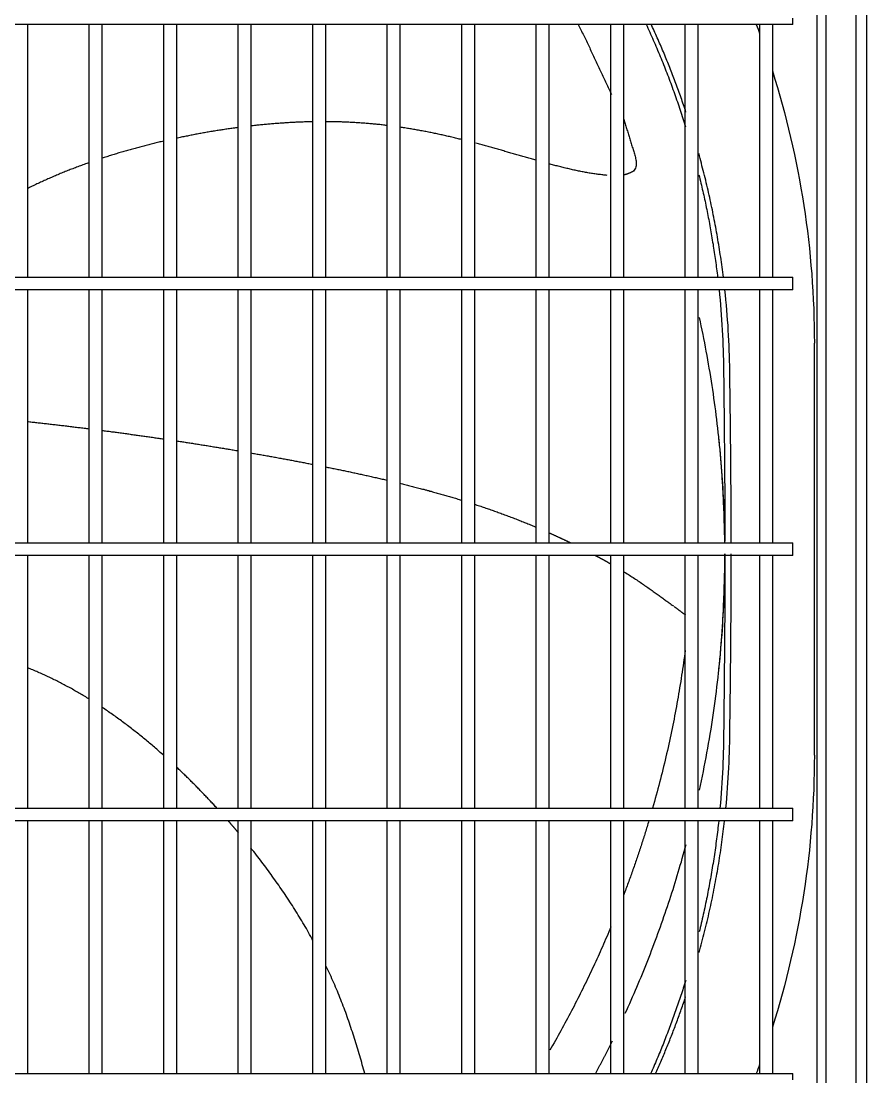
# Model space of a CAD drawing. Header units: millimetres. Extents: x 0 to 504600, y 0 to 118800.
# Drawn here: x 431486.5 to 431753.3, y 45892.6 to 46225.7 of the extents above; entities that cross this region are included whole.
import ezdxf

# ---------------------------------------------------------------- set-up
doc = ezdxf.new("R2010")
doc.units = ezdxf.units.MM
doc.header["$LTSCALE"] = 200
doc.layers.add('LG-AIRCON', color=240, linetype='Continuous')

# ---------------------------------------------------------------- blocks, each defined once
blk = doc.blocks.new('UXC')
at = {"layer": 'LG-AIRCON', "color": 0}
for p, q in [((1194.6, 110.97), (1194.6, 650.97)), ((1198.13, 650.97), (1198.13, 110.97)), ((1182.32, 114.82), (1182.32, 647.11)), ((1185.29, 647.11), (1185.29, 114.82)), ((429.3, 546.5), (1174.82, 546.5)), ((933.31, 466.74), (933.31, 546.5)), ((952.81, 546.5), (952.81, 466.74)), ((956.81, 466.74), (956.81, 546.5)), ((976.31, 546.5), (976.31, 466.74)), ((980.31, 466.74), (980.31, 546.5)), ((999.81, 546.5), (999.81, 466.74)), ((1003.81, 466.74), (1003.81, 546.5)), ((1023.31, 546.5), (1023.31, 466.74)), ((1027.31, 466.74), (1027.31, 546.5)), ((1046.81, 546.5), (1046.81, 466.74)), ((1050.81, 466.74), (1050.81, 546.5)), ((1070.31, 546.5), (1070.31, 466.74)), ((1074.31, 466.74), (1074.31, 546.5)), ((1093.81, 546.5), (1093.81, 466.75)), ((1097.81, 466.75), (1097.81, 546.5)), ((1117.31, 546.5), (1117.31, 466.75)), ((1121.31, 466.75), (1121.31, 546.5)), ((1140.81, 546.5), (1140.81, 466.75)), ((1144.81, 466.75), (1144.81, 546.5)), ((1164.31, 546.5), (1164.31, 466.75)), ((1168.31, 466.75), (1168.31, 546.5)), ((1174.82, 548.5), (1174.82, 546.5)), ((1174.82, 466.75), (429.3, 466.75)), ((1174.82, 466.75), (1174.82, 464.75)), ((1174.82, 464.75), (1174.82, 462.75)), ((429.3, 462.75), (1174.82, 462.75)), ((933.31, 383), (933.31, 462.75)), ((952.81, 462.75), (952.81, 383)), ((956.81, 383), (956.81, 462.75)), ((976.31, 462.75), (976.31, 383)), ((980.31, 383), (980.31, 462.75)), ((999.81, 462.75), (999.81, 383)), ((1003.81, 383), (1003.81, 462.75)), ((1023.31, 462.75), (1023.31, 383)), ((1027.31, 383), (1027.31, 462.75)), ((1046.81, 462.75), (1046.81, 383)), ((1050.81, 383), (1050.81, 462.75)), ((1070.31, 462.75), (1070.31, 383)), ((1074.31, 383), (1074.31, 462.75)), ((1093.81, 462.75), (1093.81, 383)), ((1097.81, 383), (1097.81, 462.75)), ((1117.31, 462.75), (1117.31, 383)), ((1121.31, 383), (1121.31, 462.75)), ((1140.81, 462.75), (1140.81, 383)), ((1144.81, 383), (1144.81, 462.75)), ((1164.31, 462.75), (1164.31, 383)), ((1168.31, 383), (1168.31, 462.75)), ((1181.56, 446), (1181.56, 316)), ((1174.82, 383), (429.3, 383)), ((1174.82, 383), (1174.82, 381)), ((1174.82, 381), (1174.82, 379)), ((429.3, 379), (1174.82, 379)), ((933.31, 299.25), (933.31, 379)), ((952.81, 379), (952.81, 299.25)), ((956.81, 299.25), (956.81, 379)), ((976.31, 379), (976.31, 299.25)), ((980.31, 299.25), (980.31, 379)), ((999.81, 379), (999.81, 299.25)), ((1003.81, 299.25), (1003.81, 379)), ((1023.31, 379), (1023.31, 299.25)), ((1027.31, 299.25), (1027.31, 379)), ((1046.81, 379), (1046.81, 299.25)), ((1050.81, 299.25), (1050.81, 379)), ((1070.31, 379), (1070.31, 299.25)), ((1074.31, 299.25), (1074.31, 379)), ((1093.81, 379), (1093.81, 299.25)), ((1097.81, 299.25), (1097.81, 379)), ((1117.31, 379), (1117.31, 299.25)), ((1121.31, 299.25), (1121.31, 379)), ((1140.81, 379.01), (1140.81, 299.26)), ((1144.81, 299.26), (1144.81, 379.01)), ((1164.31, 379), (1164.31, 299.25)), ((1168.31, 299.25), (1168.31, 379)), ((1174.82, 299.25), (429.3, 299.25)), ((1174.82, 299.25), (1174.82, 297.25)), ((1174.82, 297.25), (1174.82, 295.25)), ((429.3, 295.25), (1174.82, 295.25)), ((933.31, 215.51), (933.31, 295.26)), ((952.81, 295.26), (952.81, 215.51)), ((956.81, 215.51), (956.81, 295.26)), ((976.31, 295.26), (976.31, 215.51)), ((980.31, 215.51), (980.31, 295.26)), ((999.81, 295.26), (999.81, 215.51)), ((1003.81, 215.51), (1003.81, 295.26)), ((1023.31, 295.26), (1023.31, 215.51)), ((1027.31, 215.51), (1027.31, 295.26)), ((1046.81, 295.26), (1046.81, 215.51)), ((1050.81, 215.51), (1050.81, 295.26)), ((1070.31, 295.26), (1070.31, 215.51)), ((1074.31, 215.51), (1074.31, 295.26)), ((1093.81, 295.25), (1093.81, 215.5)), ((1097.81, 215.5), (1097.81, 295.25)), ((1117.31, 295.25), (1117.31, 215.5)), ((1121.31, 215.5), (1121.31, 295.25)), ((1140.81, 295.26), (1140.81, 215.5)), ((1144.81, 215.5), (1144.81, 295.26)), ((1164.31, 295.25), (1164.31, 215.5)), ((1168.31, 215.5), (1168.31, 295.25)), ((1174.82, 215.5), (429.3, 215.5)), ((1174.82, 215.5), (1174.82, 213.5))]:
    blk.add_line(p, q, dxfattribs=at)
for points in [[(1039.72, 546.48), (1039.53, 545.78), (1039.34, 545.08), (1039.15, 544.39), (1038.96, 543.69), (1038.76, 542.99), (1038.57, 542.3), (1038.37, 541.6), (1038.17, 540.91), (1037.97, 540.22), (1037.76, 539.52), (1037.56, 538.83), (1037.35, 538.14), (1037.14, 537.45), (1036.93, 536.76), (1036.71, 536.07), (1036.49, 535.38), (1036.27, 534.69), (1036.05, 534.01), (1035.83, 533.32), (1035.6, 532.64), (1035.37, 531.95), (1035.14, 531.27), (1034.91, 530.59), (1034.67, 529.91), (1034.44, 529.23), (1034.19, 528.55), (1033.95, 527.87), (1033.71, 527.2), (1033.46, 526.52), (1033.21, 525.85), (1032.95, 525.18), (1032.69, 524.51), (1032.44, 523.84), (1032.17, 523.17), (1031.91, 522.5), (1031.64, 521.84), (1031.37, 521.17), (1031.1, 520.51), (1030.82, 519.85), (1030.54, 519.19), (1030.26, 518.53), (1029.97, 517.87), (1029.68, 517.21), (1029.39, 516.56), (1029.1, 515.91), (1028.81, 515.26), (1028.51, 514.61), (1028.21, 513.96), (1027.9, 513.31), (1027.6, 512.67)], [(1112.52, 546.57), (1112.63, 546.36), (1112.74, 546.15), (1112.85, 545.95), (1112.96, 545.74), (1113.07, 545.53), (1113.18, 545.32), (1113.29, 545.12), (1113.4, 544.91), (1113.51, 544.7), (1113.61, 544.49), (1113.72, 544.28), (1113.83, 544.08), (1113.94, 543.87), (1114.05, 543.66), (1114.16, 543.45), (1114.26, 543.24), (1114.37, 543.03), (1114.48, 542.83), (1114.59, 542.62), (1114.69, 542.41), (1114.8, 542.2), (1114.91, 541.99), (1115.01, 541.78), (1115.12, 541.57), (1115.23, 541.36), (1115.33, 541.15), (1115.44, 540.95), (1115.55, 540.74), (1115.65, 540.53), (1115.76, 540.32), (1115.86, 540.11), (1115.97, 539.9), (1116.08, 539.69), (1116.18, 539.48), (1116.29, 539.27), (1116.39, 539.06), (1116.5, 538.85), (1116.6, 538.64), (1116.71, 538.43), (1116.81, 538.22), (1116.91, 538.01), (1117.02, 537.8), (1117.12, 537.59), (1117.23, 537.38), (1117.33, 537.17), (1117.43, 536.96), (1117.54, 536.75), (1117.64, 536.54), (1117.74, 536.32), (1117.85, 536.11)], [(1140.97, 517.09), (1140.79, 517.7), (1140.6, 518.3), (1140.41, 518.9), (1140.22, 519.5), (1140.02, 520.1), (1139.83, 520.7), (1139.63, 521.3), (1139.43, 521.9), (1139.24, 522.49), (1139.04, 523.09), (1138.83, 523.69), (1138.63, 524.28), (1138.43, 524.88), (1138.22, 525.48), (1138.01, 526.07), (1137.81, 526.66), (1137.6, 527.26), (1137.38, 527.85), (1137.17, 528.44), (1136.96, 529.03), (1136.74, 529.63), (1136.53, 530.22), (1136.31, 530.81), (1136.09, 531.4), (1135.87, 531.99), (1135.64, 532.58), (1135.42, 533.16), (1135.2, 533.75), (1134.97, 534.34), (1134.74, 534.93), (1134.51, 535.51), (1134.28, 536.1), (1134.05, 536.68), (1133.82, 537.27), (1133.58, 537.85), (1133.35, 538.43), (1133.11, 539.02), (1132.87, 539.6), (1132.63, 540.18), (1132.39, 540.76), (1132.14, 541.34), (1131.9, 541.92), (1131.65, 542.5), (1131.41, 543.08), (1131.16, 543.66), (1130.91, 544.24), (1130.66, 544.82), (1130.4, 545.39), (1130.15, 545.97), (1129.89, 546.55)], [(1131.46, 546.56), (1131.68, 546.08), (1131.89, 545.6), (1132.1, 545.13), (1132.31, 544.65), (1132.52, 544.17), (1132.72, 543.69), (1132.93, 543.21), (1133.14, 542.74), (1133.34, 542.26), (1133.55, 541.78), (1133.75, 541.3), (1133.95, 540.82), (1134.15, 540.33), (1134.35, 539.85), (1134.55, 539.37), (1134.75, 538.89), (1134.95, 538.41), (1135.14, 537.93), (1135.34, 537.44), (1135.54, 536.96), (1135.73, 536.48), (1135.92, 535.99), (1136.11, 535.51), (1136.3, 535.02), (1136.49, 534.54), (1136.68, 534.05), (1136.87, 533.57), (1137.06, 533.08), (1137.25, 532.59), (1137.43, 532.11), (1137.61, 531.62), (1137.8, 531.13), (1137.98, 530.64), (1138.16, 530.15), (1138.34, 529.67), (1138.52, 529.18), (1138.7, 528.69), (1138.88, 528.2), (1139.06, 527.71), (1139.23, 527.22), (1139.41, 526.72), (1139.58, 526.23), (1139.75, 525.74), (1139.93, 525.25), (1140.1, 524.76), (1140.27, 524.26), (1140.44, 523.77), (1140.61, 523.28), (1140.77, 522.78), (1140.94, 522.29)], [(1117.38, 500.24), (1117.05, 501.02), (1116.72, 501.79), (1116.39, 502.57), (1116.06, 503.35), (1115.72, 504.13), (1115.38, 504.91), (1115.04, 505.69), (1114.7, 506.47), (1114.36, 507.25), (1114.01, 508.03), (1113.66, 508.81), (1113.31, 509.59), (1112.95, 510.37), (1112.59, 511.15), (1112.24, 511.93), (1111.87, 512.71), (1111.51, 513.49), (1111.14, 514.27), (1110.77, 515.05), (1110.4, 515.83), (1110.03, 516.61), (1109.65, 517.39), (1109.27, 518.17), (1108.89, 518.95), (1108.51, 519.73), (1108.12, 520.51), (1107.73, 521.29), (1107.34, 522.07), (1106.95, 522.85), (1106.55, 523.63), (1106.15, 524.41), (1105.75, 525.19), (1105.35, 525.96), (1104.94, 526.74), (1104.54, 527.52), (1104.12, 528.3), (1103.71, 529.07), (1103.3, 529.85), (1102.88, 530.63), (1102.46, 531.41), (1102.03, 532.18), (1101.61, 532.96), (1101.18, 533.73), (1100.75, 534.51), (1100.32, 535.28), (1099.88, 536.06), (1099.44, 536.83), (1099, 537.61), (1098.56, 538.38), (1098.12, 539.15)], [(1121.92, 527.48), (1122.39, 526.45), (1122.85, 525.42), (1123.31, 524.38), (1123.77, 523.34), (1124.22, 522.31), (1124.67, 521.27), (1125.12, 520.22), (1125.57, 519.18), (1126.01, 518.14), (1126.45, 517.09), (1126.88, 516.04), (1127.31, 515), (1127.74, 513.95), (1128.16, 512.89), (1128.58, 511.84), (1129, 510.79), (1129.41, 509.73), (1129.82, 508.68), (1130.23, 507.62), (1130.63, 506.56), (1131.03, 505.5), (1131.43, 504.44), (1131.82, 503.37), (1132.21, 502.31), (1132.6, 501.24), (1132.98, 500.17), (1133.36, 499.11), (1133.74, 498.04), (1134.11, 496.97), (1134.48, 495.89), (1134.85, 494.82), (1135.21, 493.75), (1135.57, 492.67), (1135.92, 491.59), (1136.27, 490.52), (1136.62, 489.44), (1136.97, 488.36), (1137.31, 487.28), (1137.64, 486.19), (1137.98, 485.11), (1138.31, 484.03), (1138.64, 482.94), (1138.96, 481.85), (1139.28, 480.77), (1139.6, 479.68), (1139.91, 478.59), (1140.22, 477.5), (1140.53, 476.41), (1140.83, 475.31), (1141.13, 474.22)], [(1145.23, 508.27), (1145.45, 507.46), (1145.67, 506.64), (1145.89, 505.83), (1146.1, 505.01), (1146.32, 504.2), (1146.53, 503.38), (1146.74, 502.56), (1146.94, 501.74), (1147.14, 500.93), (1147.34, 500.1), (1147.54, 499.28), (1147.74, 498.46), (1147.93, 497.64), (1148.12, 496.81), (1148.31, 495.99), (1148.5, 495.16), (1148.68, 494.33), (1148.86, 493.5), (1149.04, 492.67), (1149.21, 491.84), (1149.38, 491.01), (1149.55, 490.18), (1149.72, 489.35), (1149.89, 488.51), (1150.05, 487.68), (1150.21, 486.85), (1150.37, 486.01), (1150.52, 485.18), (1150.67, 484.35), (1150.82, 483.51), (1150.97, 482.68), (1151.11, 481.85), (1151.25, 481.01), (1151.39, 480.18), (1151.52, 479.34), (1151.66, 478.51), (1151.78, 477.67), (1151.91, 476.84), (1152.04, 476), (1152.16, 475.17), (1152.28, 474.33), (1152.39, 473.5), (1152.51, 472.66), (1152.62, 471.82), (1152.73, 470.99), (1152.83, 470.15), (1152.94, 469.31), (1153.04, 468.48), (1153.14, 467.64), (1153.23, 466.8)], [(1023.38, 504.44), (1023.04, 503.82), (1022.7, 503.2), (1022.35, 502.58), (1022, 501.96), (1021.65, 501.35), (1021.3, 500.73), (1020.94, 500.12), (1020.59, 499.51), (1020.23, 498.9), (1019.86, 498.3), (1019.5, 497.69), (1019.13, 497.09), (1018.76, 496.49), (1018.39, 495.89), (1018.02, 495.29), (1017.64, 494.69), (1017.27, 494.1), (1016.89, 493.51), (1016.51, 492.91), (1016.12, 492.33), (1015.74, 491.74), (1015.35, 491.15), (1014.96, 490.56), (1014.57, 489.98), (1014.18, 489.4), (1013.79, 488.82), (1013.39, 488.24), (1012.99, 487.66), (1012.59, 487.09), (1012.19, 486.51), (1011.79, 485.94), (1011.38, 485.37), (1010.98, 484.8), (1010.57, 484.23), (1010.16, 483.66), (1009.75, 483.1), (1009.33, 482.54), (1008.92, 481.97), (1008.5, 481.41), (1008.09, 480.85), (1007.67, 480.3), (1007.25, 479.74), (1006.82, 479.18), (1006.4, 478.63), (1005.97, 478.08), (1005.55, 477.53), (1005.12, 476.98), (1004.69, 476.43), (1004.26, 475.88), (1003.83, 475.34)], [(1151.38, 466.82), (1151.3, 467.52), (1151.22, 468.22), (1151.14, 468.93), (1151.06, 469.63), (1150.97, 470.33), (1150.89, 471.04), (1150.8, 471.74), (1150.71, 472.44), (1150.62, 473.15), (1150.52, 473.85), (1150.43, 474.55), (1150.33, 475.26), (1150.23, 475.96), (1150.13, 476.66), (1150.02, 477.36), (1149.92, 478.07), (1149.81, 478.77), (1149.7, 479.47), (1149.59, 480.17), (1149.48, 480.87), (1149.36, 481.58), (1149.25, 482.28), (1149.13, 482.98), (1149.01, 483.68), (1148.89, 484.38), (1148.76, 485.08), (1148.64, 485.79), (1148.51, 486.49), (1148.38, 487.19), (1148.25, 487.89), (1148.11, 488.59), (1147.98, 489.29), (1147.84, 489.99), (1147.7, 490.69), (1147.56, 491.39), (1147.41, 492.09), (1147.27, 492.79), (1147.12, 493.49), (1146.97, 494.18), (1146.82, 494.88), (1146.67, 495.58), (1146.52, 496.27), (1146.36, 496.97), (1146.2, 497.66), (1146.04, 498.35), (1145.88, 499.05), (1145.72, 499.74), (1145.55, 500.43), (1145.39, 501.12), (1145.22, 501.81)], [(1129.35, 466.74), (1129.21, 467.2), (1129.07, 467.66), (1128.93, 468.13), (1128.79, 468.59), (1128.65, 469.05), (1128.51, 469.52), (1128.36, 469.98), (1128.22, 470.44), (1128.07, 470.91), (1127.93, 471.37), (1127.78, 471.84), (1127.63, 472.3), (1127.48, 472.77), (1127.33, 473.24), (1127.18, 473.7), (1127.03, 474.17), (1126.88, 474.63), (1126.73, 475.1), (1126.58, 475.57), (1126.42, 476.03), (1126.27, 476.5), (1126.11, 476.97), (1125.95, 477.43), (1125.8, 477.9), (1125.64, 478.37), (1125.48, 478.84), (1125.32, 479.3), (1125.16, 479.77), (1125, 480.24), (1124.84, 480.71), (1124.67, 481.18), (1124.51, 481.65), (1124.34, 482.12), (1124.18, 482.59), (1124.01, 483.05), (1123.85, 483.52), (1123.68, 483.99), (1123.51, 484.46), (1123.34, 484.93), (1123.17, 485.4), (1123, 485.87), (1122.82, 486.34), (1122.65, 486.81), (1122.48, 487.28), (1122.3, 487.76), (1122.13, 488.23), (1121.95, 488.7), (1121.77, 489.17), (1121.6, 489.64), (1121.42, 490.11)], [(999.87, 470.5), (999.81, 470.42), (999.74, 470.35), (999.68, 470.27), (999.61, 470.19), (999.55, 470.12), (999.49, 470.04), (999.42, 469.97), (999.36, 469.89), (999.29, 469.81), (999.23, 469.74), (999.16, 469.66), (999.1, 469.59), (999.04, 469.51), (998.97, 469.44), (998.91, 469.36), (998.84, 469.28), (998.78, 469.21), (998.71, 469.13), (998.65, 469.06), (998.59, 468.98), (998.52, 468.91), (998.46, 468.83), (998.39, 468.75), (998.33, 468.68), (998.26, 468.6), (998.2, 468.53), (998.13, 468.45), (998.07, 468.38), (998, 468.3), (997.94, 468.23), (997.87, 468.15), (997.81, 468.08), (997.74, 468), (997.68, 467.92), (997.62, 467.85), (997.55, 467.77), (997.49, 467.7), (997.42, 467.62), (997.36, 467.55), (997.29, 467.47), (997.23, 467.4), (997.16, 467.32), (997.1, 467.25), (997.03, 467.17), (996.96, 467.1), (996.9, 467.02), (996.83, 466.95), (996.77, 466.87), (996.7, 466.8), (996.64, 466.72)], [(993.06, 462.71), (992.81, 462.44), (992.57, 462.17), (992.32, 461.91), (992.07, 461.64), (991.83, 461.37), (991.58, 461.1), (991.33, 460.84), (991.08, 460.57), (990.83, 460.3), (990.58, 460.04), (990.33, 459.77), (990.09, 459.51), (989.83, 459.25), (989.58, 458.98), (989.33, 458.72), (989.08, 458.46), (988.83, 458.19), (988.58, 457.93), (988.33, 457.67), (988.07, 457.41), (987.82, 457.15), (987.57, 456.89), (987.31, 456.63), (987.06, 456.37), (986.8, 456.11), (986.55, 455.85), (986.29, 455.59), (986.04, 455.33), (985.78, 455.07), (985.53, 454.82), (985.27, 454.56), (985.01, 454.3), (984.75, 454.05), (984.5, 453.79), (984.24, 453.54), (983.98, 453.28), (983.72, 453.03), (983.46, 452.77), (983.2, 452.52), (982.94, 452.27), (982.68, 452.01), (982.42, 451.76), (982.16, 451.51), (981.9, 451.26), (981.63, 451.01), (981.37, 450.76), (981.11, 450.51), (980.84, 450.26), (980.58, 450.01), (980.32, 449.76)], [(1140.83, 412.95), (1140.7, 413.93), (1140.57, 414.92), (1140.43, 415.9), (1140.29, 416.88), (1140.14, 417.87), (1140, 418.85), (1139.85, 419.83), (1139.7, 420.82), (1139.54, 421.8), (1139.39, 422.78), (1139.23, 423.77), (1139.06, 424.75), (1138.9, 425.73), (1138.73, 426.72), (1138.56, 427.7), (1138.39, 428.69), (1138.21, 429.68), (1138.03, 430.66), (1137.85, 431.65), (1137.67, 432.64), (1137.48, 433.63), (1137.29, 434.62), (1137.09, 435.61), (1136.89, 436.6), (1136.69, 437.59), (1136.49, 438.58), (1136.28, 439.58), (1136.07, 440.57), (1135.85, 441.57), (1135.63, 442.56), (1135.41, 443.56), (1135.19, 444.56), (1134.96, 445.56), (1134.72, 446.56), (1134.49, 447.56), (1134.25, 448.56), (1134.01, 449.57), (1133.76, 450.57), (1133.51, 451.58), (1133.26, 452.59), (1133, 453.59), (1132.74, 454.6), (1132.48, 455.61), (1132.21, 456.63), (1131.94, 457.64), (1131.66, 458.65), (1131.38, 459.67), (1131.1, 460.68), (1130.82, 461.7), (1130.53, 462.72)], [(1153.36, 382.49), (1153.36, 384.1), (1153.35, 385.71), (1153.35, 387.32), (1153.34, 388.92), (1153.34, 390.53), (1153.33, 392.14), (1153.32, 393.75), (1153.32, 395.35), (1153.31, 396.96), (1153.3, 398.57), (1153.29, 400.18), (1153.28, 401.78), (1153.27, 403.39), (1153.26, 405), (1153.25, 406.61), (1153.24, 408.21), (1153.23, 409.82), (1153.22, 411.43), (1153.2, 413.03), (1153.19, 414.64), (1153.18, 416.25), (1153.16, 417.85), (1153.15, 419.46), (1153.13, 421.07), (1153.11, 422.68), (1153.1, 424.28), (1153.08, 425.89), (1153.06, 427.5), (1153.05, 429.1), (1153.03, 430.71), (1153.02, 432.32), (1153, 433.92), (1152.98, 435.53), (1152.97, 437.14), (1152.95, 438.74), (1152.93, 440.35), (1152.9, 441.96), (1152.87, 443.56), (1152.83, 445.17), (1152.78, 446.77), (1152.73, 448.38), (1152.66, 449.98), (1152.59, 451.59), (1152.5, 453.19), (1152.41, 454.79), (1152.3, 456.39), (1152.19, 458), (1152.06, 459.6), (1151.93, 461.2), (1151.78, 462.8)], [(1153.65, 462.78), (1153.81, 461.18), (1153.95, 459.58), (1154.08, 457.98), (1154.2, 456.38), (1154.31, 454.78), (1154.41, 453.18), (1154.5, 451.58), (1154.58, 449.98), (1154.65, 448.37), (1154.71, 446.77), (1154.76, 445.17), (1154.81, 443.56), (1154.85, 441.96), (1154.88, 440.35), (1154.9, 438.74), (1154.93, 437.14), (1154.95, 435.53), (1154.97, 433.92), (1154.99, 432.32), (1155, 430.71), (1155.02, 429.1), (1155.04, 427.5), (1155.06, 425.89), (1155.08, 424.28), (1155.1, 422.68), (1155.12, 421.07), (1155.13, 419.46), (1155.15, 417.86), (1155.17, 416.25), (1155.18, 414.64), (1155.2, 413.04), (1155.21, 411.43), (1155.23, 409.82), (1155.24, 408.22), (1155.25, 406.61), (1155.26, 405), (1155.27, 403.39), (1155.28, 401.79), (1155.29, 400.18), (1155.3, 398.57), (1155.31, 396.97), (1155.32, 395.36), (1155.32, 393.75), (1155.33, 392.14), (1155.34, 390.54), (1155.34, 388.93), (1155.35, 387.32), (1155.35, 385.71), (1155.36, 384.11), (1155.36, 382.5)], [(1145.32, 457.08), (1145.64, 455.61), (1145.95, 454.14), (1146.26, 452.66), (1146.56, 451.19), (1146.85, 449.72), (1147.13, 448.24), (1147.41, 446.76), (1147.69, 445.28), (1147.95, 443.8), (1148.21, 442.32), (1148.47, 440.84), (1148.71, 439.36), (1148.96, 437.87), (1149.19, 436.39), (1149.42, 434.9), (1149.64, 433.42), (1149.85, 431.93), (1150.06, 430.44), (1150.27, 428.95), (1150.46, 427.46), (1150.65, 425.97), (1150.83, 424.48), (1151.01, 422.99), (1151.18, 421.49), (1151.34, 420), (1151.5, 418.51), (1151.65, 417.01), (1151.8, 415.51), (1151.94, 414.02), (1152.07, 412.52), (1152.2, 411.02), (1152.32, 409.53), (1152.43, 408.03), (1152.54, 406.53), (1152.64, 405.03), (1152.74, 403.53), (1152.82, 402.03), (1152.9, 400.53), (1152.98, 399.03), (1153.04, 397.53), (1153.1, 396.02), (1153.14, 394.52), (1153.19, 393.02), (1153.22, 391.52), (1153.25, 390.02), (1153.28, 388.51), (1153.3, 387.01), (1153.32, 385.51), (1153.34, 384), (1153.36, 382.5)], [(976.35, 446.12), (975.98, 445.8), (975.61, 445.47), (975.24, 445.14), (974.87, 444.82), (974.5, 444.49), (974.12, 444.17), (973.75, 443.84), (973.38, 443.52), (973, 443.2), (972.62, 442.88), (972.25, 442.56), (971.87, 442.24), (971.49, 441.93), (971.11, 441.61), (970.73, 441.3), (970.35, 440.98), (969.97, 440.67), (969.59, 440.36), (969.2, 440.04), (968.82, 439.73), (968.43, 439.43), (968.05, 439.12), (967.66, 438.81), (967.27, 438.51), (966.89, 438.2), (966.5, 437.9), (966.11, 437.59), (965.72, 437.29), (965.32, 436.99), (964.93, 436.69), (964.54, 436.4), (964.14, 436.1), (963.75, 435.8), (963.35, 435.51), (962.96, 435.22), (962.56, 434.92), (962.16, 434.63), (961.76, 434.34), (961.36, 434.05), (960.96, 433.77), (960.55, 433.48), (960.15, 433.2), (959.75, 432.91), (959.34, 432.63), (958.94, 432.35), (958.53, 432.07), (958.12, 431.79), (957.71, 431.52), (957.3, 431.24), (956.89, 430.97)], [(952.81, 428.35), (952.44, 428.12), (952.07, 427.89), (951.7, 427.66), (951.33, 427.44), (950.95, 427.21), (950.58, 426.99), (950.2, 426.77), (949.83, 426.55), (949.45, 426.33), (949.07, 426.11), (948.7, 425.9), (948.32, 425.68), (947.94, 425.47), (947.56, 425.25), (947.18, 425.04), (946.8, 424.83), (946.41, 424.62), (946.03, 424.42), (945.65, 424.21), (945.26, 424), (944.88, 423.8), (944.49, 423.6), (944.11, 423.39), (943.72, 423.19), (943.33, 423), (942.94, 422.8), (942.56, 422.6), (942.17, 422.41), (941.77, 422.21), (941.38, 422.02), (940.99, 421.83), (940.6, 421.64), (940.21, 421.45), (939.81, 421.27), (939.42, 421.08), (939.02, 420.9), (938.63, 420.71), (938.23, 420.53), (937.83, 420.35), (937.43, 420.17), (937.03, 420), (936.64, 419.82), (936.24, 419.65), (935.83, 419.47), (935.43, 419.3), (935.03, 419.13), (934.63, 418.96), (934.23, 418.8), (933.82, 418.63), (933.42, 418.47)], [(1151.47, 418.8), (1151.55, 418.03), (1151.63, 417.27), (1151.7, 416.5), (1151.77, 415.74), (1151.84, 414.97), (1151.91, 414.21), (1151.98, 413.45), (1152.04, 412.69), (1152.11, 411.93), (1152.17, 411.16), (1152.23, 410.4), (1152.29, 409.64), (1152.34, 408.88), (1152.4, 408.12), (1152.45, 407.36), (1152.5, 406.6), (1152.55, 405.84), (1152.6, 405.08), (1152.64, 404.32), (1152.69, 403.56), (1152.73, 402.8), (1152.77, 402.05), (1152.81, 401.29), (1152.85, 400.54), (1152.88, 399.78), (1152.92, 399.03), (1152.95, 398.28), (1152.98, 397.54), (1153.01, 396.8), (1153.04, 396.06), (1153.07, 395.32), (1153.09, 394.59), (1153.12, 393.87), (1153.14, 393.14), (1153.16, 392.42), (1153.18, 391.71), (1153.2, 390.99), (1153.22, 390.28), (1153.24, 389.57), (1153.25, 388.87), (1153.27, 388.16), (1153.28, 387.46), (1153.3, 386.75), (1153.31, 386.05), (1153.32, 385.37), (1153.33, 384.7), (1153.34, 384.07), (1153.35, 383.49), (1153.36, 382.98), (1153.36, 382.53)], [(1137.38, 399.17), (1137.48, 399.24), (1137.57, 399.3), (1137.67, 399.37), (1137.76, 399.44), (1137.85, 399.5), (1137.94, 399.57), (1138.03, 399.63), (1138.11, 399.69), (1138.2, 399.76), (1138.28, 399.82), (1138.37, 399.88), (1138.45, 399.94), (1138.53, 400), (1138.61, 400.06), (1138.69, 400.12), (1138.77, 400.18), (1138.85, 400.24), (1138.92, 400.3), (1139, 400.36), (1139.07, 400.42), (1139.15, 400.47), (1139.22, 400.53), (1139.29, 400.58), (1139.36, 400.64), (1139.43, 400.69), (1139.49, 400.74), (1139.56, 400.79), (1139.63, 400.84), (1139.69, 400.89), (1139.75, 400.94), (1139.82, 400.98), (1139.88, 401.03), (1139.94, 401.07), (1140, 401.11), (1140.06, 401.15), (1140.11, 401.19), (1140.17, 401.23), (1140.22, 401.27), (1140.28, 401.3), (1140.33, 401.34), (1140.38, 401.38), (1140.44, 401.41), (1140.49, 401.45), (1140.54, 401.48), (1140.59, 401.52), (1140.63, 401.55), (1140.68, 401.59), (1140.73, 401.63), (1140.77, 401.66), (1140.82, 401.7)], [(1121.31, 388.05), (1121.71, 388.29), (1122.1, 388.53), (1122.49, 388.78), (1122.88, 389.02), (1123.26, 389.27), (1123.64, 389.51), (1124.02, 389.76), (1124.4, 390), (1124.78, 390.25), (1125.15, 390.49), (1125.52, 390.74), (1125.89, 390.99), (1126.26, 391.23), (1126.62, 391.48), (1126.98, 391.72), (1127.33, 391.96), (1127.68, 392.21), (1128.03, 392.45), (1128.38, 392.69), (1128.73, 392.93), (1129.07, 393.17), (1129.41, 393.41), (1129.74, 393.65), (1130.07, 393.88), (1130.39, 394.11), (1130.72, 394.34), (1131.04, 394.57), (1131.35, 394.8), (1131.67, 395.03), (1131.98, 395.25), (1132.27, 395.46), (1132.57, 395.68), (1132.86, 395.89), (1133.16, 396.1), (1133.45, 396.32), (1133.73, 396.52), (1133.99, 396.71), (1134.25, 396.9), (1134.53, 397.1), (1134.8, 397.3), (1135.06, 397.48), (1135.29, 397.65), (1135.52, 397.82), (1135.78, 398.01), (1136.03, 398.19), (1136.24, 398.34), (1136.44, 398.49), (1136.66, 398.65), (1136.88, 398.81), (1137.1, 398.96)], [(1112.46, 382.98), (1112.56, 383.03), (1112.66, 383.08), (1112.76, 383.14), (1112.85, 383.19), (1112.95, 383.24), (1113.05, 383.3), (1113.15, 383.35), (1113.25, 383.4), (1113.35, 383.46), (1113.45, 383.51), (1113.54, 383.56), (1113.64, 383.62), (1113.74, 383.67), (1113.84, 383.72), (1113.94, 383.78), (1114.04, 383.83), (1114.13, 383.88), (1114.23, 383.94), (1114.33, 383.99), (1114.43, 384.05), (1114.53, 384.1), (1114.63, 384.15), (1114.72, 384.21), (1114.82, 384.26), (1114.92, 384.32), (1115.02, 384.37), (1115.12, 384.42), (1115.21, 384.48), (1115.31, 384.53), (1115.41, 384.59), (1115.51, 384.64), (1115.6, 384.7), (1115.7, 384.75), (1115.8, 384.81), (1115.89, 384.86), (1115.99, 384.91), (1116.09, 384.97), (1116.18, 385.02), (1116.28, 385.08), (1116.38, 385.13), (1116.47, 385.19), (1116.57, 385.24), (1116.66, 385.29), (1116.76, 385.35), (1116.85, 385.4), (1116.95, 385.46), (1117.04, 385.51), (1117.14, 385.57), (1117.23, 385.62), (1117.33, 385.68)], [(1097.77, 375.82), (1097.91, 375.88), (1098.04, 375.94), (1098.18, 376), (1098.32, 376.07), (1098.46, 376.13), (1098.6, 376.19), (1098.74, 376.25), (1098.88, 376.32), (1099.02, 376.38), (1099.16, 376.44), (1099.3, 376.51), (1099.44, 376.57), (1099.58, 376.63), (1099.72, 376.7), (1099.85, 376.76), (1099.99, 376.82), (1100.13, 376.89), (1100.27, 376.95), (1100.41, 377.01), (1100.55, 377.08), (1100.69, 377.14), (1100.83, 377.21), (1100.97, 377.27), (1101.11, 377.33), (1101.25, 377.4), (1101.38, 377.46), (1101.52, 377.53), (1101.66, 377.59), (1101.8, 377.66), (1101.94, 377.72), (1102.07, 377.78), (1102.21, 377.85), (1102.35, 377.91), (1102.48, 377.98), (1102.62, 378.04), (1102.75, 378.1), (1102.89, 378.17), (1103.02, 378.23), (1103.16, 378.3), (1103.29, 378.36), (1103.43, 378.42), (1103.56, 378.49), (1103.7, 378.55), (1103.83, 378.62), (1103.96, 378.68), (1104.1, 378.74), (1104.23, 378.81), (1104.36, 378.87), (1104.5, 378.94), (1104.63, 379)], [(1153.31, 378.77), (1153.3, 378.16), (1153.28, 377.54), (1153.27, 376.93), (1153.26, 376.31), (1153.24, 375.69), (1153.23, 375.08), (1153.21, 374.45), (1153.2, 373.83), (1153.18, 373.2), (1153.16, 372.58), (1153.14, 371.95), (1153.12, 371.31), (1153.1, 370.68), (1153.08, 370.04), (1153.06, 369.4), (1153.03, 368.76), (1153.01, 368.11), (1152.98, 367.46), (1152.95, 366.81), (1152.92, 366.15), (1152.9, 365.5), (1152.86, 364.84), (1152.83, 364.18), (1152.8, 363.52), (1152.76, 362.86), (1152.73, 362.2), (1152.69, 361.53), (1152.65, 360.87), (1152.61, 360.2), (1152.57, 359.54), (1152.53, 358.87), (1152.49, 358.21), (1152.44, 357.54), (1152.4, 356.88), (1152.35, 356.21), (1152.3, 355.55), (1152.25, 354.88), (1152.2, 354.22), (1152.14, 353.55), (1152.09, 352.89), (1152.03, 352.22), (1151.98, 351.56), (1151.92, 350.89), (1151.86, 350.22), (1151.8, 349.55), (1151.74, 348.89), (1151.67, 348.22), (1151.61, 347.55), (1151.54, 346.88), (1151.47, 346.21)], [(1151.49, 299.23), (1151.65, 300.81), (1151.8, 302.39), (1151.94, 303.97), (1152.07, 305.55), (1152.2, 307.13), (1152.31, 308.72), (1152.41, 310.3), (1152.51, 311.88), (1152.59, 313.47), (1152.66, 315.05), (1152.73, 316.64), (1152.78, 318.22), (1152.83, 319.81), (1152.87, 321.39), (1152.9, 322.98), (1152.93, 324.57), (1152.95, 326.16), (1152.97, 327.74), (1152.98, 329.33), (1153, 330.92), (1153.01, 332.5), (1153.03, 334.09), (1153.05, 335.68), (1153.06, 337.27), (1153.08, 338.85), (1153.09, 340.44), (1153.11, 342.03), (1153.13, 343.61), (1153.14, 345.2), (1153.16, 346.79), (1153.17, 348.38), (1153.19, 349.96), (1153.2, 351.55), (1153.21, 353.14), (1153.23, 354.72), (1153.24, 356.31), (1153.25, 357.9), (1153.26, 359.49), (1153.27, 361.07), (1153.28, 362.66), (1153.29, 364.25), (1153.3, 365.83), (1153.31, 367.42), (1153.31, 369.01), (1153.32, 370.6), (1153.33, 372.18), (1153.34, 373.77), (1153.34, 375.36), (1153.35, 376.95), (1153.35, 378.53)], [(1155.35, 379), (1155.35, 377.4), (1155.34, 375.81), (1155.34, 374.21), (1155.33, 372.61), (1155.32, 371.02), (1155.32, 369.42), (1155.31, 367.83), (1155.3, 366.23), (1155.29, 364.63), (1155.28, 363.04), (1155.27, 361.44), (1155.26, 359.85), (1155.25, 358.25), (1155.24, 356.65), (1155.22, 355.06), (1155.21, 353.46), (1155.2, 351.87), (1155.18, 350.27), (1155.17, 348.67), (1155.15, 347.08), (1155.13, 345.48), (1155.12, 343.89), (1155.1, 342.29), (1155.08, 340.69), (1155.06, 339.1), (1155.04, 337.5), (1155.02, 335.91), (1155, 334.31), (1154.99, 332.71), (1154.97, 331.12), (1154.95, 329.52), (1154.93, 327.93), (1154.91, 326.33), (1154.88, 324.74), (1154.85, 323.14), (1154.81, 321.54), (1154.77, 319.95), (1154.72, 318.35), (1154.66, 316.76), (1154.59, 315.16), (1154.51, 313.57), (1154.42, 311.97), (1154.32, 310.38), (1154.21, 308.79), (1154.09, 307.19), (1153.96, 305.6), (1153.82, 304.01), (1153.67, 302.41), (1153.51, 300.82), (1153.35, 299.23)], [(1074.3, 366.84), (1074.71, 366.98), (1075.11, 367.11), (1075.51, 367.24), (1075.92, 367.37), (1076.32, 367.51), (1076.72, 367.64), (1077.12, 367.78), (1077.52, 367.91), (1077.91, 368.05), (1078.31, 368.18), (1078.71, 368.32), (1079.1, 368.46), (1079.49, 368.59), (1079.89, 368.73), (1080.28, 368.87), (1080.67, 369.01), (1081.06, 369.15), (1081.45, 369.29), (1081.85, 369.43), (1082.24, 369.57), (1082.63, 369.71), (1083.02, 369.86), (1083.42, 370), (1083.81, 370.15), (1084.21, 370.29), (1084.6, 370.44), (1085, 370.59), (1085.4, 370.74), (1085.8, 370.89), (1086.2, 371.04), (1086.59, 371.19), (1086.99, 371.35), (1087.38, 371.5), (1087.77, 371.65), (1088.16, 371.8), (1088.55, 371.96), (1088.93, 372.11), (1089.32, 372.26), (1089.7, 372.41), (1090.08, 372.57), (1090.46, 372.72), (1090.84, 372.87), (1091.21, 373.03), (1091.59, 373.18), (1091.97, 373.34), (1092.34, 373.49), (1092.72, 373.65), (1093.09, 373.8), (1093.46, 373.96), (1093.83, 374.11)], [(1153.29, 375.42), (1153.26, 374.06), (1153.23, 372.7), (1153.19, 371.34), (1153.14, 369.98), (1153.09, 368.62), (1153.03, 367.26), (1152.97, 365.9), (1152.9, 364.54), (1152.83, 363.18), (1152.75, 361.82), (1152.67, 360.46), (1152.58, 359.1), (1152.48, 357.74), (1152.39, 356.39), (1152.28, 355.03), (1152.17, 353.67), (1152.06, 352.31), (1151.94, 350.96), (1151.81, 349.6), (1151.68, 348.25), (1151.55, 346.89), (1151.4, 345.54), (1151.26, 344.19), (1151.11, 342.83), (1150.95, 341.48), (1150.79, 340.13), (1150.62, 338.78), (1150.45, 337.43), (1150.27, 336.08), (1150.09, 334.73), (1149.9, 333.38), (1149.7, 332.03), (1149.5, 330.69), (1149.3, 329.34), (1149.09, 328), (1148.88, 326.65), (1148.66, 325.31), (1148.43, 323.97), (1148.2, 322.62), (1147.97, 321.28), (1147.73, 319.94), (1147.48, 318.6), (1147.23, 317.27), (1146.97, 315.93), (1146.71, 314.59), (1146.44, 313.26), (1146.17, 311.92), (1145.89, 310.59), (1145.61, 309.26), (1145.32, 307.93)], [(1050.82, 360.23), (1051.21, 360.33), (1051.6, 360.42), (1051.99, 360.52), (1052.38, 360.62), (1052.78, 360.72), (1053.17, 360.82), (1053.56, 360.91), (1053.96, 361.01), (1054.36, 361.12), (1054.75, 361.22), (1055.15, 361.32), (1055.55, 361.42), (1055.95, 361.53), (1056.36, 361.63), (1056.76, 361.73), (1057.16, 361.84), (1057.56, 361.94), (1057.95, 362.05), (1058.35, 362.15), (1058.74, 362.26), (1059.13, 362.36), (1059.52, 362.47), (1059.91, 362.57), (1060.3, 362.68), (1060.69, 362.78), (1061.08, 362.89), (1061.46, 363), (1061.85, 363.1), (1062.23, 363.21), (1062.61, 363.32), (1063, 363.43), (1063.38, 363.53), (1063.76, 363.64), (1064.14, 363.75), (1064.53, 363.86), (1064.91, 363.97), (1065.29, 364.08), (1065.67, 364.19), (1066.05, 364.3), (1066.42, 364.41), (1066.8, 364.52), (1067.18, 364.63), (1067.56, 364.75), (1067.94, 364.86), (1068.33, 364.97), (1068.71, 365.09), (1069.09, 365.21), (1069.48, 365.32), (1069.87, 365.44), (1070.25, 365.56)], [(1027.33, 355.05), (1027.73, 355.13), (1028.12, 355.21), (1028.52, 355.29), (1028.91, 355.37), (1029.31, 355.45), (1029.7, 355.53), (1030.09, 355.61), (1030.48, 355.69), (1030.87, 355.77), (1031.25, 355.85), (1031.64, 355.93), (1032.03, 356.01), (1032.41, 356.09), (1032.8, 356.17), (1033.19, 356.25), (1033.57, 356.33), (1033.96, 356.41), (1034.34, 356.49), (1034.73, 356.57), (1035.11, 356.66), (1035.49, 356.74), (1035.88, 356.82), (1036.26, 356.9), (1036.64, 356.98), (1037.03, 357.07), (1037.41, 357.15), (1037.8, 357.23), (1038.18, 357.32), (1038.57, 357.4), (1038.96, 357.49), (1039.35, 357.57), (1039.74, 357.66), (1040.13, 357.75), (1040.53, 357.83), (1040.92, 357.92), (1041.32, 358.01), (1041.72, 358.1), (1042.11, 358.19), (1042.51, 358.28), (1042.9, 358.37), (1043.29, 358.46), (1043.68, 358.54), (1044.07, 358.63), (1044.46, 358.72), (1044.84, 358.81), (1045.23, 358.9), (1045.61, 358.99), (1045.99, 359.08), (1046.38, 359.17), (1046.76, 359.26)], [(1003.81, 350.67), (1004.2, 350.74), (1004.58, 350.81), (1004.97, 350.87), (1005.35, 350.94), (1005.74, 351.01), (1006.12, 351.07), (1006.51, 351.14), (1006.89, 351.21), (1007.28, 351.28), (1007.67, 351.35), (1008.05, 351.42), (1008.44, 351.49), (1008.83, 351.55), (1009.22, 351.62), (1009.62, 351.7), (1010.01, 351.77), (1010.41, 351.84), (1010.81, 351.91), (1011.21, 351.98), (1011.61, 352.05), (1012.01, 352.13), (1012.41, 352.2), (1012.81, 352.27), (1013.21, 352.35), (1013.6, 352.42), (1014, 352.49), (1014.39, 352.56), (1014.79, 352.64), (1015.18, 352.71), (1015.57, 352.78), (1015.96, 352.85), (1016.34, 352.93), (1016.73, 353), (1017.12, 353.07), (1017.51, 353.14), (1017.89, 353.22), (1018.28, 353.29), (1018.67, 353.36), (1019.05, 353.44), (1019.44, 353.51), (1019.83, 353.58), (1020.21, 353.66), (1020.6, 353.73), (1020.98, 353.8), (1021.37, 353.88), (1021.75, 353.95), (1022.14, 354.03), (1022.52, 354.1), (1022.91, 354.18), (1023.3, 354.25)], [(980.32, 346.86), (980.71, 346.92), (981.09, 346.98), (981.48, 347.03), (981.87, 347.09), (982.26, 347.15), (982.64, 347.21), (983.03, 347.27), (983.42, 347.33), (983.81, 347.39), (984.2, 347.45), (984.59, 347.51), (984.97, 347.57), (985.36, 347.63), (985.75, 347.69), (986.14, 347.75), (986.53, 347.82), (986.92, 347.88), (987.31, 347.94), (987.7, 348), (988.09, 348.06), (988.48, 348.12), (988.87, 348.19), (989.26, 348.25), (989.65, 348.31), (990.04, 348.37), (990.43, 348.44), (990.82, 348.5), (991.21, 348.56), (991.6, 348.62), (991.99, 348.69), (992.38, 348.75), (992.77, 348.81), (993.16, 348.88), (993.55, 348.94), (993.94, 349.01), (994.34, 349.07), (994.73, 349.14), (995.12, 349.2), (995.51, 349.26), (995.9, 349.33), (996.29, 349.39), (996.68, 349.46), (997.08, 349.52), (997.47, 349.59), (997.86, 349.66), (998.25, 349.72), (998.64, 349.79), (999.03, 349.85), (999.43, 349.92), (999.82, 349.99)], [(956.81, 343.55), (957.19, 343.6), (957.57, 343.65), (957.96, 343.7), (958.34, 343.75), (958.72, 343.8), (959.11, 343.85), (959.49, 343.9), (959.88, 343.96), (960.26, 344.01), (960.65, 344.06), (961.04, 344.11), (961.42, 344.16), (961.81, 344.21), (962.2, 344.26), (962.59, 344.32), (962.97, 344.37), (963.36, 344.42), (963.75, 344.47), (964.14, 344.53), (964.53, 344.58), (964.92, 344.63), (965.31, 344.69), (965.7, 344.74), (966.09, 344.8), (966.48, 344.85), (966.87, 344.91), (967.26, 344.96), (967.65, 345.01), (968.04, 345.07), (968.43, 345.12), (968.82, 345.18), (969.22, 345.23), (969.61, 345.29), (970, 345.34), (970.39, 345.4), (970.79, 345.46), (971.18, 345.51), (971.57, 345.57), (971.97, 345.62), (972.36, 345.68), (972.76, 345.74), (973.15, 345.8), (973.55, 345.85), (973.94, 345.91), (974.34, 345.97), (974.73, 346.03), (975.13, 346.08), (975.52, 346.14), (975.92, 346.2), (976.32, 346.26)], [(933.28, 340.75), (933.65, 340.79), (934.03, 340.83), (934.4, 340.88), (934.78, 340.92), (935.15, 340.96), (935.53, 341), (935.91, 341.04), (936.29, 341.08), (936.67, 341.12), (937.05, 341.17), (937.43, 341.21), (937.81, 341.25), (938.19, 341.3), (938.58, 341.34), (938.96, 341.39), (939.35, 341.43), (939.73, 341.47), (940.12, 341.52), (940.5, 341.56), (940.89, 341.6), (941.28, 341.65), (941.67, 341.69), (942.06, 341.74), (942.45, 341.79), (942.84, 341.83), (943.23, 341.88), (943.62, 341.92), (944.02, 341.97), (944.41, 342.02), (944.8, 342.06), (945.2, 342.11), (945.59, 342.16), (945.99, 342.2), (946.38, 342.25), (946.78, 342.3), (947.18, 342.35), (947.58, 342.39), (947.98, 342.44), (948.38, 342.49), (948.78, 342.54), (949.18, 342.59), (949.58, 342.64), (949.98, 342.69), (950.38, 342.74), (950.78, 342.79), (951.18, 342.84), (951.59, 342.89), (951.99, 342.94), (952.4, 342.99), (952.8, 343.04)], [(1152.88, 295.21), (1152.78, 294.42), (1152.68, 293.62), (1152.57, 292.83), (1152.47, 292.04), (1152.36, 291.25), (1152.25, 290.45), (1152.13, 289.66), (1152.02, 288.87), (1151.9, 288.08), (1151.78, 287.29), (1151.66, 286.5), (1151.53, 285.72), (1151.4, 284.93), (1151.27, 284.14), (1151.14, 283.35), (1151.01, 282.57), (1150.87, 281.78), (1150.73, 281), (1150.59, 280.21), (1150.45, 279.43), (1150.3, 278.65), (1150.15, 277.87), (1150, 277.08), (1149.85, 276.3), (1149.69, 275.52), (1149.54, 274.74), (1149.38, 273.96), (1149.22, 273.18), (1149.05, 272.4), (1148.89, 271.63), (1148.72, 270.85), (1148.55, 270.07), (1148.37, 269.3), (1148.2, 268.52), (1148.02, 267.75), (1147.84, 266.97), (1147.66, 266.2), (1147.47, 265.42), (1147.28, 264.65), (1147.09, 263.88), (1146.9, 263.11), (1146.71, 262.34), (1146.51, 261.57), (1146.31, 260.8), (1146.11, 260.03), (1145.91, 259.26), (1145.71, 258.49), (1145.5, 257.72), (1145.29, 256.96), (1145.08, 256.19)], [(1145.16, 262.96), (1145.32, 263.6), (1145.47, 264.23), (1145.62, 264.87), (1145.77, 265.51), (1145.92, 266.14), (1146.07, 266.78), (1146.22, 267.42), (1146.36, 268.06), (1146.51, 268.7), (1146.65, 269.34), (1146.79, 269.98), (1146.93, 270.62), (1147.07, 271.26), (1147.2, 271.9), (1147.34, 272.54), (1147.47, 273.18), (1147.6, 273.82), (1147.73, 274.46), (1147.86, 275.11), (1147.98, 275.75), (1148.11, 276.39), (1148.23, 277.04), (1148.35, 277.68), (1148.47, 278.32), (1148.59, 278.97), (1148.71, 279.61), (1148.82, 280.26), (1148.94, 280.91), (1149.05, 281.55), (1149.16, 282.2), (1149.27, 282.85), (1149.37, 283.49), (1149.48, 284.14), (1149.59, 284.79), (1149.69, 285.44), (1149.79, 286.09), (1149.89, 286.74), (1149.99, 287.39), (1150.08, 288.04), (1150.18, 288.69), (1150.27, 289.34), (1150.36, 289.99), (1150.45, 290.64), (1150.54, 291.29), (1150.63, 291.95), (1150.71, 292.6), (1150.8, 293.25), (1150.88, 293.91), (1150.96, 294.56), (1151.04, 295.22)], [(952.81, 259.07), (952.41, 259.21), (952.01, 259.35), (951.61, 259.49), (951.21, 259.64), (950.82, 259.78), (950.42, 259.93), (950.02, 260.08), (949.62, 260.22), (949.22, 260.37), (948.82, 260.52), (948.43, 260.67), (948.03, 260.82), (947.63, 260.98), (947.24, 261.13), (946.84, 261.28), (946.45, 261.44), (946.05, 261.59), (945.66, 261.75), (945.26, 261.91), (944.87, 262.07), (944.47, 262.23), (944.08, 262.39), (943.69, 262.55), (943.3, 262.71), (942.9, 262.88), (942.51, 263.04), (942.12, 263.21), (941.73, 263.37), (941.34, 263.54), (940.95, 263.71), (940.56, 263.88), (940.17, 264.05), (939.78, 264.22), (939.4, 264.39), (939.01, 264.57), (938.62, 264.74), (938.23, 264.92), (937.85, 265.09), (937.46, 265.27), (937.08, 265.45), (936.69, 265.63), (936.31, 265.81), (935.92, 265.99), (935.54, 266.17), (935.16, 266.36), (934.78, 266.54), (934.39, 266.73), (934.01, 266.91), (933.63, 267.1), (933.25, 267.29)], [(1116.23, 263.08), (1115.88, 263.04), (1115.53, 263.01), (1115.18, 262.98), (1114.83, 262.94), (1114.47, 262.9), (1114.12, 262.86), (1113.76, 262.82), (1113.41, 262.77), (1113.05, 262.73), (1112.69, 262.68), (1112.33, 262.63), (1111.97, 262.58), (1111.61, 262.52), (1111.24, 262.47), (1110.88, 262.41), (1110.51, 262.35), (1110.15, 262.29), (1109.78, 262.22), (1109.41, 262.15), (1109.04, 262.09), (1108.67, 262.02), (1108.3, 261.94), (1107.93, 261.87), (1107.56, 261.8), (1107.18, 261.72), (1106.81, 261.64), (1106.44, 261.56), (1106.06, 261.48), (1105.69, 261.4), (1105.31, 261.31), (1104.93, 261.23), (1104.56, 261.14), (1104.18, 261.05), (1103.81, 260.97), (1103.43, 260.88), (1103.05, 260.78), (1102.68, 260.69), (1102.3, 260.6), (1101.92, 260.51), (1101.55, 260.41), (1101.17, 260.32), (1100.79, 260.22), (1100.42, 260.13), (1100.04, 260.03), (1099.67, 259.93), (1099.3, 259.83), (1098.92, 259.73), (1098.55, 259.64), (1098.18, 259.54), (1097.8, 259.44)], [(1123.17, 262.4), (1123.14, 262.42), (1123.11, 262.43), (1123.08, 262.45), (1123.05, 262.46), (1123.02, 262.48), (1122.98, 262.49), (1122.95, 262.51), (1122.92, 262.52), (1122.89, 262.53), (1122.86, 262.55), (1122.83, 262.56), (1122.8, 262.57), (1122.77, 262.58), (1122.74, 262.59), (1122.71, 262.61), (1122.68, 262.62), (1122.65, 262.63), (1122.62, 262.64), (1122.59, 262.65), (1122.56, 262.66), (1122.53, 262.67), (1122.49, 262.68), (1122.46, 262.7), (1122.42, 262.71), (1122.39, 262.72), (1122.35, 262.73), (1122.31, 262.74), (1122.27, 262.76), (1122.22, 262.77), (1122.18, 262.78), (1122.14, 262.79), (1122.09, 262.81), (1122.05, 262.82), (1122, 262.83), (1121.96, 262.84), (1121.92, 262.85), (1121.88, 262.86), (1121.83, 262.87), (1121.79, 262.88), (1121.75, 262.89), (1121.71, 262.9), (1121.67, 262.91), (1121.63, 262.92), (1121.59, 262.93), (1121.55, 262.93), (1121.5, 262.94), (1121.46, 262.95), (1121.42, 262.96), (1121.38, 262.97), (1121.33, 262.97)], [(1121.35, 245.07), (1121.47, 245.43), (1121.58, 245.78), (1121.69, 246.15), (1121.8, 246.51), (1121.9, 246.87), (1122.01, 247.24), (1122.12, 247.6), (1122.23, 247.97), (1122.34, 248.33), (1122.45, 248.7), (1122.57, 249.06), (1122.68, 249.42), (1122.8, 249.78), (1122.91, 250.15), (1123.03, 250.51), (1123.14, 250.87), (1123.26, 251.23), (1123.37, 251.6), (1123.48, 251.96), (1123.6, 252.32), (1123.71, 252.69), (1123.82, 253.05), (1123.93, 253.42), (1124.03, 253.78), (1124.14, 254.15), (1124.25, 254.51), (1124.36, 254.88), (1124.47, 255.24), (1124.57, 255.61), (1124.68, 255.97), (1124.79, 256.34), (1124.9, 256.7), (1125, 257.07), (1125.09, 257.44), (1125.17, 257.81), (1125.25, 258.18), (1125.3, 258.55), (1125.35, 258.93), (1125.37, 259.31), (1125.36, 259.69), (1125.33, 260.07), (1125.25, 260.44), (1125.14, 260.8), (1124.98, 261.15), (1124.77, 261.46), (1124.52, 261.73), (1124.22, 261.95), (1123.88, 262.13), (1123.53, 262.27), (1123.17, 262.4)], [(976.3, 252.28), (975.9, 252.38), (975.51, 252.47), (975.11, 252.56), (974.72, 252.66), (974.32, 252.75), (973.93, 252.85), (973.53, 252.94), (973.14, 253.04), (972.75, 253.14), (972.35, 253.23), (971.96, 253.33), (971.57, 253.43), (971.17, 253.53), (970.78, 253.63), (970.39, 253.73), (970, 253.84), (969.61, 253.94), (969.21, 254.04), (968.82, 254.15), (968.43, 254.25), (968.04, 254.36), (967.65, 254.46), (967.26, 254.57), (966.87, 254.68), (966.48, 254.78), (966.09, 254.89), (965.7, 255), (965.31, 255.11), (964.92, 255.22), (964.53, 255.33), (964.14, 255.45), (963.75, 255.56), (963.37, 255.67), (962.98, 255.79), (962.59, 255.9), (962.2, 256.02), (961.81, 256.13), (961.43, 256.25), (961.04, 256.37), (960.65, 256.49), (960.27, 256.61), (959.88, 256.73), (959.49, 256.85), (959.11, 256.97), (958.72, 257.09), (958.34, 257.21), (957.95, 257.34), (957.57, 257.46), (957.18, 257.59), (956.8, 257.71)], [(1093.8, 258.33), (1093.42, 258.23), (1093.04, 258.12), (1092.66, 258.01), (1092.28, 257.9), (1091.9, 257.8), (1091.52, 257.69), (1091.14, 257.58), (1090.77, 257.47), (1090.39, 257.36), (1090.01, 257.25), (1089.63, 257.14), (1089.25, 257.04), (1088.87, 256.93), (1088.5, 256.82), (1088.12, 256.71), (1087.74, 256.6), (1087.36, 256.49), (1086.98, 256.38), (1086.61, 256.27), (1086.23, 256.16), (1085.85, 256.05), (1085.47, 255.94), (1085.09, 255.84), (1084.71, 255.73), (1084.34, 255.62), (1083.96, 255.51), (1083.58, 255.4), (1083.2, 255.29), (1082.82, 255.18), (1082.44, 255.08), (1082.06, 254.97), (1081.68, 254.86), (1081.3, 254.75), (1080.92, 254.65), (1080.54, 254.54), (1080.16, 254.43), (1079.78, 254.33), (1079.4, 254.22), (1079.02, 254.11), (1078.64, 254.01), (1078.26, 253.9), (1077.87, 253.8), (1077.49, 253.69), (1077.11, 253.59), (1076.73, 253.48), (1076.35, 253.38), (1075.97, 253.28), (1075.59, 253.18), (1075.2, 253.07), (1074.82, 252.97)], [(999.79, 248), (999.39, 248.06), (999, 248.11), (998.61, 248.16), (998.21, 248.22), (997.82, 248.27), (997.43, 248.33), (997.04, 248.38), (996.64, 248.44), (996.25, 248.5), (995.86, 248.56), (995.47, 248.62), (995.07, 248.67), (994.68, 248.73), (994.29, 248.8), (993.9, 248.86), (993.51, 248.92), (993.12, 248.98), (992.73, 249.04), (992.34, 249.11), (991.95, 249.17), (991.56, 249.24), (991.16, 249.3), (990.77, 249.37), (990.38, 249.44), (990, 249.5), (989.61, 249.57), (989.22, 249.64), (988.83, 249.71), (988.44, 249.78), (988.05, 249.85), (987.66, 249.92), (987.27, 249.99), (986.88, 250.07), (986.49, 250.14), (986.11, 250.21), (985.72, 250.29), (985.33, 250.36), (984.94, 250.44), (984.55, 250.51), (984.17, 250.59), (983.78, 250.67), (983.39, 250.74), (983.01, 250.82), (982.62, 250.9), (982.23, 250.98), (981.85, 251.06), (981.46, 251.14), (981.07, 251.22), (980.69, 251.31), (980.3, 251.39)], [(1070.31, 251.81), (1069.93, 251.71), (1069.54, 251.62), (1069.15, 251.52), (1068.77, 251.43), (1068.38, 251.33), (1067.99, 251.24), (1067.6, 251.15), (1067.21, 251.06), (1066.82, 250.96), (1066.44, 250.87), (1066.05, 250.78), (1065.66, 250.7), (1065.27, 250.61), (1064.88, 250.52), (1064.49, 250.43), (1064.1, 250.35), (1063.71, 250.26), (1063.33, 250.18), (1062.94, 250.09), (1062.55, 250.01), (1062.16, 249.93), (1061.77, 249.85), (1061.38, 249.76), (1060.99, 249.68), (1060.6, 249.6), (1060.21, 249.53), (1059.82, 249.45), (1059.43, 249.37), (1059.04, 249.29), (1058.65, 249.22), (1058.25, 249.14), (1057.86, 249.07), (1057.47, 249), (1057.08, 248.93), (1056.69, 248.85), (1056.3, 248.78), (1055.91, 248.71), (1055.52, 248.65), (1055.13, 248.58), (1054.73, 248.51), (1054.34, 248.44), (1053.95, 248.38), (1053.56, 248.32), (1053.17, 248.25), (1052.78, 248.19), (1052.38, 248.13), (1051.99, 248.07), (1051.6, 248.01), (1051.21, 247.95), (1050.81, 247.89)], [(1023.07, 246.19), (1022.68, 246.2), (1022.29, 246.2), (1021.91, 246.21), (1021.52, 246.22), (1021.13, 246.24), (1020.74, 246.25), (1020.35, 246.26), (1019.96, 246.27), (1019.58, 246.29), (1019.19, 246.3), (1018.8, 246.32), (1018.41, 246.34), (1018.03, 246.35), (1017.64, 246.37), (1017.25, 246.39), (1016.87, 246.41), (1016.48, 246.43), (1016.09, 246.45), (1015.71, 246.48), (1015.32, 246.5), (1014.93, 246.52), (1014.55, 246.55), (1014.16, 246.57), (1013.78, 246.6), (1013.39, 246.62), (1013, 246.65), (1012.62, 246.68), (1012.23, 246.71), (1011.85, 246.74), (1011.46, 246.77), (1011.08, 246.8), (1010.69, 246.83), (1010.31, 246.86), (1009.92, 246.89), (1009.54, 246.93), (1009.16, 246.96), (1008.77, 247), (1008.39, 247.03), (1008, 247.07), (1007.62, 247.11), (1007.24, 247.14), (1006.85, 247.18), (1006.47, 247.22), (1006.09, 247.26), (1005.7, 247.3), (1005.32, 247.34), (1004.94, 247.38), (1004.56, 247.42), (1004.17, 247.47), (1003.79, 247.51)], [(1046.82, 247.36), (1046.43, 247.31), (1046.04, 247.27), (1045.65, 247.22), (1045.25, 247.18), (1044.86, 247.13), (1044.47, 247.09), (1044.08, 247.05), (1043.69, 247.01), (1043.3, 246.97), (1042.91, 246.93), (1042.52, 246.9), (1042.13, 246.86), (1041.74, 246.82), (1041.35, 246.79), (1040.95, 246.76), (1040.56, 246.72), (1040.17, 246.69), (1039.78, 246.66), (1039.39, 246.63), (1039, 246.6), (1038.61, 246.57), (1038.22, 246.55), (1037.83, 246.52), (1037.44, 246.5), (1037.05, 246.47), (1036.65, 246.45), (1036.26, 246.43), (1035.87, 246.4), (1035.48, 246.38), (1035.09, 246.36), (1034.7, 246.34), (1034.31, 246.33), (1033.92, 246.31), (1033.53, 246.29), (1033.14, 246.28), (1032.75, 246.26), (1032.36, 246.25), (1031.97, 246.24), (1031.58, 246.22), (1031.19, 246.21), (1030.8, 246.2), (1030.41, 246.19), (1030.02, 246.19), (1029.63, 246.18), (1029.24, 246.17), (1028.85, 246.17), (1028.46, 246.16), (1028.07, 246.16), (1027.68, 246.16), (1027.29, 246.15)], [(1128.48, 215.34), (1128.77, 215.97), (1129.06, 216.61), (1129.35, 217.24), (1129.63, 217.87), (1129.92, 218.51), (1130.2, 219.15), (1130.48, 219.78), (1130.76, 220.42), (1131.04, 221.06), (1131.31, 221.7), (1131.59, 222.34), (1131.86, 222.99), (1132.13, 223.63), (1132.4, 224.27), (1132.67, 224.92), (1132.93, 225.56), (1133.2, 226.21), (1133.46, 226.86), (1133.72, 227.5), (1133.98, 228.15), (1134.24, 228.8), (1134.5, 229.45), (1134.75, 230.1), (1135, 230.75), (1135.25, 231.4), (1135.5, 232.05), (1135.75, 232.7), (1135.99, 233.35), (1136.24, 234), (1136.48, 234.65), (1136.72, 235.31), (1136.95, 235.96), (1137.19, 236.61), (1137.42, 237.27), (1137.66, 237.92), (1137.89, 238.57), (1138.12, 239.23), (1138.34, 239.89), (1138.57, 240.54), (1138.79, 241.2), (1139.02, 241.85), (1139.24, 242.51), (1139.46, 243.17), (1139.67, 243.83), (1139.89, 244.49), (1140.1, 245.15), (1140.31, 245.8), (1140.52, 246.46), (1140.73, 247.13), (1140.94, 247.79)], [(1141.07, 243.1), (1140.88, 242.53), (1140.69, 241.97), (1140.5, 241.4), (1140.3, 240.84), (1140.11, 240.28), (1139.91, 239.72), (1139.72, 239.15), (1139.52, 238.59), (1139.32, 238.03), (1139.12, 237.47), (1138.92, 236.91), (1138.71, 236.35), (1138.51, 235.79), (1138.3, 235.23), (1138.1, 234.67), (1137.89, 234.11), (1137.68, 233.55), (1137.47, 232.99), (1137.25, 232.44), (1137.04, 231.88), (1136.83, 231.32), (1136.61, 230.76), (1136.39, 230.21), (1136.17, 229.65), (1135.95, 229.09), (1135.73, 228.54), (1135.51, 227.98), (1135.29, 227.43), (1135.06, 226.87), (1134.83, 226.32), (1134.61, 225.76), (1134.38, 225.21), (1134.15, 224.66), (1133.92, 224.1), (1133.68, 223.55), (1133.45, 223), (1133.21, 222.45), (1132.98, 221.9), (1132.74, 221.35), (1132.5, 220.8), (1132.26, 220.25), (1132.02, 219.7), (1131.78, 219.16), (1131.54, 218.61), (1131.29, 218.06), (1131.05, 217.52), (1130.8, 216.98), (1130.55, 216.43), (1130.31, 215.89), (1130.06, 215.35)], [(1107.07, 215.47), (1107.28, 215.9), (1107.5, 216.33), (1107.72, 216.76), (1107.93, 217.2), (1108.15, 217.63), (1108.36, 218.07), (1108.58, 218.5), (1108.79, 218.93), (1109.01, 219.37), (1109.22, 219.81), (1109.43, 220.24), (1109.64, 220.68), (1109.85, 221.12), (1110.06, 221.56), (1110.27, 222), (1110.48, 222.44), (1110.69, 222.88), (1110.89, 223.32), (1111.1, 223.76), (1111.31, 224.2), (1111.51, 224.64), (1111.72, 225.09), (1111.93, 225.53), (1112.13, 225.97), (1112.34, 226.41), (1112.54, 226.86), (1112.75, 227.3), (1112.96, 227.75), (1113.16, 228.19), (1113.37, 228.64), (1113.57, 229.08), (1113.78, 229.53), (1113.99, 229.97), (1114.2, 230.42), (1114.4, 230.86), (1114.61, 231.31), (1114.82, 231.75), (1115.03, 232.2), (1115.23, 232.65), (1115.44, 233.09), (1115.65, 233.54), (1115.86, 233.99), (1116.07, 234.43), (1116.28, 234.88), (1116.49, 235.33), (1116.7, 235.77), (1116.91, 236.22), (1117.12, 236.67), (1117.33, 237.12), (1117.54, 237.57)]]:
    blk.add_lwpolyline(points, dxfattribs=at)
for centre, start, end in [((896.56, 446), 20.0375, 20.6496), ((896.56, 446), 0, 17.5405), ((896.56, 316), 342.4595, 0), ((896.56, 316), 339.3516, 339.9625)]:
    blk.add_arc(centre, 285, start, end, dxfattribs=at)
blk = doc.blocks.new('UXB+UXC')
at = {"layer": 'LG-AIRCON', "color": 0}
blk.add_blockref('UXC', (0, 0), dxfattribs=at)

msp = doc.modelspace()

# ---------------------------------------------------------------- block references
at = {"layer": 'LG-AIRCON', "color": 142, "xscale": -1, "rotation": 180}
msp.add_blockref('UXB+UXC', (430555.17, 46440.12), dxfattribs=at)

doc.saveas('drawing.dxf')
